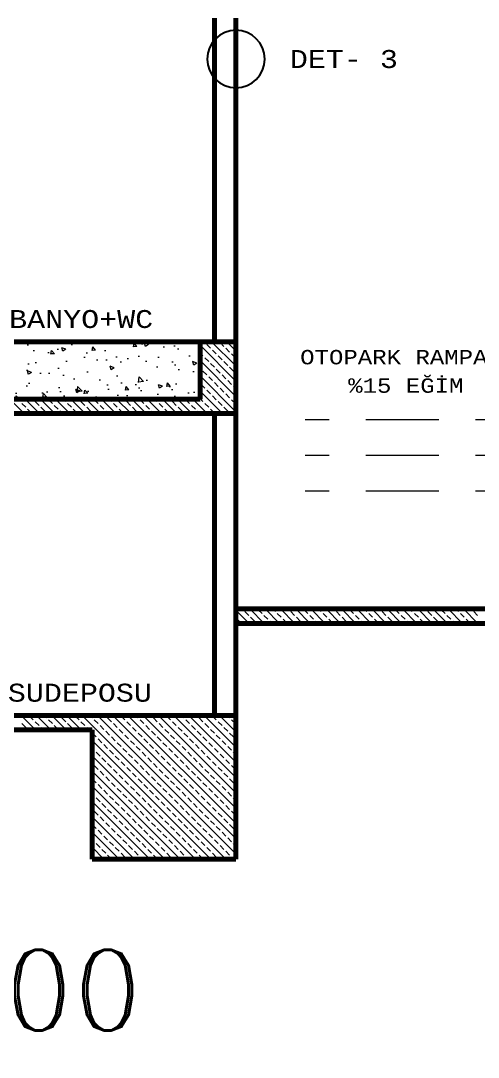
# Model space of a CAD drawing. Header units: millimetres. Extents: x 35860 to 71103, y -11298 to -8385.
# Drawn here: x 66721 to 66800.6, y -9755 to -9574.6 of the extents above; entities that cross this region are included whole.
import ezdxf
from ezdxf.enums import TextEntityAlignment as Align

# ---------------------------------------------------------------- set-up
doc = ezdxf.new("R2010")
doc.units = ezdxf.units.MM
doc.header["$MEASUREMENT"] = 0
doc.linetypes.add('ÇİZGİ NOKTA3', pattern=[19.05, 12.7, -6.35])
doc.layers.get('0').update_dxf_attribs({"lineweight": 15})
for name, color, linetype, lineweight in [('02', 2, 'Continuous', 20), ('03_Yazı', 1, 'Continuous', 30), ('07', 3, 'Continuous', 70)]:
    doc.layers.add(name, color=color, linetype=linetype, lineweight=lineweight)
doc.styles.add('C', font='')
doc.styles.add('ROMANC', font='romanc', dxfattribs={"height": 0.11})
doc.styles.get('C').set_extended_font_data('Courier New Tur')

# ---------------------------------------------------------------- blocks, each defined once
blk = doc.blocks.new('DET_NO')
at = {"layer": '03_Yazı'}
blk.add_circle((0, 0), 20, dxfattribs=at)
at = {"layer": '03_Yazı', "style": 'C'}
blk.add_attdef('DET-1', text='', height=12.5, dxfattribs=at).set_placement((-30, 0), align=Align.MIDDLE_RIGHT)

msp = doc.modelspace()

# ---------------------------------------------------------------- hatches: boundary and pattern name
h = msp.add_hatch()
h.set_pattern_fill('AR-CONC', color=256, style=0)
h.set_pattern_definition([(130, (78945.861, -7164.8543), (-7.1726018, -0.6275213), [0.75, -8.25]), (185, (78945.861, -7164.854), (1.3875133, 7.5219213), [0.6, -6.6]), (79.5486, (78945.263, -7164.9066), (-5.785094, 6.8943954), [0.637402, -7.011421]), (133.8158, (78945.861, -7162.854), (-10.6724105, -1.65519), [1.125, -12.375]), (83.3644, (78944.971, -7162.992), (-9.346627, 9.741179), [0.956103, -10.51713]), (188.8158, (78945.861, -7162.854), (-9.346619, 9.741186), [0.9, -9.9]), (159, (78944.861, -7163.3543), (-5.9690705, -4.026189), [0.75, -8.25]), (214, (78944.861, -7163.354), (-2.4331533, 7.2515005), [0.6, -6.6]), (108.5486, (78944.3634, -7163.69), (-8.4022263, 3.225305), [0.637402, -7.011421]), (142.5, (78945.8608, -7164.8543), (-0.12159855, 3.32893854), [0, -6.52, 0, -6.7, 0, -6.625]), (172.5, (78945.861, -7164.8543), (-2.6306954, 3.9441171), [0, -3.82, 0, -6.37, 0, -2.525]), (212.5, (78948.0908, -7164.8543), (-5.33822436, -0.2255487), [0, -2.5, 0, -7.8, 0, -10.35]), (222.5, (78949.091, -7164.8543), (-5.8318617, 1.0010498), [0, -3.25, 0, -5.18, 0, -7.35])])
h.paths.add_polyline_path([(66709.72, -9561.73), (66709.72, -9571.73), (66752.22, -9571.73), (66752.22, -9561.73)])
h.paths.add_polyline_path([(66752.22, -9640.48), (66752.22, -9630.48), (66709.72, -9630.48), (66709.72, -9640.48)])

# ---------------------------------------------------------------- linework, layer by layer
for p, q in [((66753.06, -9630.63), (66752.91, -9630.48)), ((66758.47, -9634.71), (66754.23, -9630.48)), ((66758.47, -9632.06), (66756.89, -9630.48)), ((66758.47, -9630.73), (66758.21, -9630.48)), ((66758.47, -9637.36), (66752.22, -9631.11)), ((66754.06, -9631.63), (66753.39, -9630.96)), ((66755.05, -9632.62), (66754.39, -9631.96)), ((66756.38, -9631.29), (66755.71, -9630.63)), ((66757.37, -9632.29), (66756.71, -9631.63)), ((66752.73, -9632.95), (66752.22, -9632.44)), ((66758.47, -9640.02), (66752.22, -9633.77)), ((66753.73, -9633.95), (66753.06, -9633.28)), ((66756.05, -9633.61), (66755.38, -9632.95)), ((66757.04, -9634.61), (66756.38, -9633.95)), ((66758.37, -9633.28), (66757.7, -9632.62)), ((66752.4, -9635.27), (66752.22, -9635.09)), ((66753.39, -9636.27), (66752.73, -9635.6)), ((66754.72, -9634.94), (66754.06, -9634.28)), ((66755.71, -9635.94), (66755.05, -9635.27)), ((66758.04, -9635.6), (66757.37, -9634.94)), ((66758.47, -9636.04), (66758.37, -9635.94)), ((66758.47, -9642.67), (66752.22, -9636.42)), ((66754.39, -9637.26), (66753.73, -9636.6)), ((66755.38, -9638.26), (66754.72, -9637.59)), ((66756.71, -9636.93), (66756.05, -9636.27)), ((66757.7, -9637.92), (66757.04, -9637.26)), ((66756.13, -9642.98), (66752.22, -9639.07)), ((66753.06, -9638.59), (66752.4, -9637.92)), ((66754.06, -9639.58), (66753.39, -9638.92)), ((66756.38, -9639.25), (66755.71, -9638.59)), ((66758.47, -9638.69), (66758.04, -9638.26)), ((66721.66, -9642.98), (66719.16, -9640.48)), ((66721.91, -9641.9), (66721.24, -9641.24)), ((66724.31, -9642.98), (66721.81, -9640.48)), ((66723.23, -9640.58), (66723.13, -9640.48)), ((66724.23, -9641.57), (66723.56, -9640.91)), ((66726.96, -9642.98), (66724.46, -9640.48)), ((66726.55, -9641.24), (66725.88, -9640.58)), ((66729.61, -9642.98), (66727.11, -9640.48)), ((66728.87, -9640.91), (66728.44, -9640.48)), ((66729.86, -9641.9), (66729.2, -9641.24)), ((66732.26, -9642.98), (66729.76, -9640.48)), ((66731.19, -9640.58), (66731.09, -9640.48)), ((66732.18, -9641.57), (66731.52, -9640.91)), ((66734.91, -9642.98), (66732.41, -9640.48)), ((66734.5, -9641.24), (66733.84, -9640.58)), ((66737.57, -9642.98), (66735.07, -9640.48)), ((66736.82, -9640.91), (66736.39, -9640.48)), ((66737.82, -9641.9), (66737.15, -9641.24)), ((66740.22, -9642.98), (66737.72, -9640.48)), ((66739.14, -9640.58), (66739.04, -9640.48)), ((66740.14, -9641.57), (66739.47, -9640.91)), ((66742.87, -9642.98), (66740.37, -9640.48)), ((66742.46, -9641.24), (66741.79, -9640.58)), ((66745.52, -9642.98), (66743.02, -9640.48)), ((66744.78, -9640.91), (66744.35, -9640.48)), ((66745.77, -9641.9), (66745.11, -9641.24)), ((66748.17, -9642.98), (66745.67, -9640.48)), ((66747.1, -9640.58), (66747, -9640.48)), ((66748.09, -9641.57), (66747.43, -9640.91)), ((66750.82, -9642.98), (66748.32, -9640.48)), ((66750.41, -9641.24), (66749.75, -9640.58)), ((66753.48, -9642.98), (66750.98, -9640.48)), ((66752.73, -9640.91), (66752.22, -9640.39)), ((66753.73, -9641.9), (66753.06, -9641.24)), ((66755.05, -9640.58), (66754.39, -9639.91)), ((66756.05, -9641.57), (66755.38, -9640.91)), ((66757.37, -9640.24), (66756.71, -9639.58)), ((66758.37, -9641.24), (66757.7, -9640.58)), ((66758.47, -9640.49), (66758.37, -9640.38)), ((66722.9, -9642.9), (66722.24, -9642.23)), ((66725.22, -9642.56), (66724.56, -9641.9)), ((66725.63, -9642.98), (66725.55, -9642.9)), ((66727.54, -9642.23), (66726.88, -9641.57)), ((66728.28, -9642.98), (66727.87, -9642.56)), ((66730.86, -9642.9), (66730.19, -9642.23)), ((66733.18, -9642.56), (66732.51, -9641.9)), ((66733.59, -9642.98), (66733.51, -9642.9)), ((66735.5, -9642.23), (66734.83, -9641.57)), ((66736.24, -9642.98), (66735.83, -9642.56)), ((66738.81, -9642.9), (66738.15, -9642.23)), ((66741.13, -9642.56), (66740.47, -9641.9)), ((66741.54, -9642.98), (66741.46, -9642.9)), ((66743.45, -9642.23), (66742.79, -9641.57)), ((66744.19, -9642.98), (66743.78, -9642.56)), ((66746.77, -9642.9), (66746.1, -9642.23)), ((66749.09, -9642.56), (66748.42, -9641.9)), ((66749.5, -9642.98), (66749.42, -9642.9)), ((66751.41, -9642.23), (66750.74, -9641.57)), ((66752.15, -9642.98), (66751.74, -9642.56)), ((66754.72, -9642.9), (66754.06, -9642.23)), ((66757.04, -9642.56), (66756.38, -9641.9)), ((66760.75, -9679.48), (66758.47, -9677.2)), ((66759.69, -9677.1), (66759.57, -9676.98)), ((66763.4, -9679.48), (66760.9, -9676.98)), ((66763.01, -9677.76), (66762.34, -9677.1)), ((66766.05, -9679.48), (66763.55, -9676.98)), ((66765.33, -9677.43), (66764.87, -9676.98)), ((66768.7, -9679.48), (66766.2, -9676.98)), ((66767.65, -9677.1), (66767.53, -9676.98)), ((66771.35, -9679.48), (66768.85, -9676.98)), ((66770.96, -9677.76), (66770.3, -9677.1)), ((66774, -9679.48), (66771.5, -9676.98)), ((66773.28, -9677.43), (66772.83, -9676.98)), ((66776.66, -9679.48), (66774.16, -9676.98)), ((66775.6, -9677.1), (66775.48, -9676.98)), ((66779.31, -9679.48), (66776.81, -9676.98)), ((66778.92, -9677.76), (66778.25, -9677.1)), ((66781.96, -9679.48), (66779.46, -9676.98)), ((66781.24, -9677.43), (66780.78, -9676.98)), ((66784.61, -9679.48), (66782.11, -9676.98)), ((66783.56, -9677.1), (66783.44, -9676.98)), ((66787.26, -9679.48), (66784.76, -9676.98)), ((66786.87, -9677.76), (66786.21, -9677.1)), ((66789.91, -9679.48), (66787.41, -9676.98)), ((66789.19, -9677.43), (66788.74, -9676.98)), ((66792.57, -9679.48), (66790.07, -9676.98)), ((66791.51, -9677.1), (66791.39, -9676.98)), ((66795.22, -9679.48), (66792.72, -9676.98)), ((66794.83, -9677.76), (66794.16, -9677.1)), ((66797.87, -9679.48), (66795.37, -9676.98)), ((66797.15, -9677.43), (66796.69, -9676.98)), ((66800.52, -9679.48), (66798.02, -9676.98)), ((66799.47, -9677.1), (66799.35, -9676.98)), ((66759.36, -9679.42), (66758.7, -9678.75)), ((66760.69, -9678.09), (66760.02, -9677.43)), ((66761.68, -9679.09), (66761.02, -9678.42)), ((66764, -9678.75), (66763.34, -9678.09)), ((66764.72, -9679.48), (66764.33, -9679.09)), ((66766.32, -9678.42), (66765.66, -9677.76)), ((66767.32, -9679.42), (66766.65, -9678.75)), ((66768.64, -9678.09), (66767.98, -9677.43)), ((66769.64, -9679.09), (66768.97, -9678.42)), ((66771.96, -9678.75), (66771.29, -9678.09)), ((66772.68, -9679.48), (66772.29, -9679.09)), ((66774.28, -9678.42), (66773.61, -9677.76)), ((66775.27, -9679.42), (66774.61, -9678.75)), ((66776.6, -9678.09), (66775.93, -9677.43)), ((66777.59, -9679.09), (66776.93, -9678.42)), ((66779.91, -9678.75), (66779.25, -9678.09)), ((66780.63, -9679.48), (66780.24, -9679.09)), ((66782.23, -9678.42), (66781.57, -9677.76)), ((66783.23, -9679.42), (66782.56, -9678.75)), ((66784.55, -9678.09), (66783.89, -9677.43)), ((66785.55, -9679.09), (66784.88, -9678.42)), ((66787.87, -9678.75), (66787.2, -9678.09)), ((66788.59, -9679.48), (66788.2, -9679.09)), ((66790.19, -9678.42), (66789.52, -9677.76)), ((66791.18, -9679.42), (66790.52, -9678.75)), ((66792.51, -9678.09), (66791.84, -9677.43)), ((66793.5, -9679.09), (66792.84, -9678.42)), ((66795.82, -9678.75), (66795.16, -9678.09)), ((66796.54, -9679.48), (66796.15, -9679.09)), ((66798.14, -9678.42), (66797.48, -9677.76)), ((66799.14, -9679.42), (66798.47, -9678.75)), ((66800.46, -9678.09), (66799.8, -9677.43)), ((66762.07, -9679.48), (66762.01, -9679.42)), ((66770.03, -9679.48), (66769.97, -9679.42)), ((66777.98, -9679.48), (66777.92, -9679.42)), ((66785.94, -9679.48), (66785.88, -9679.42)), ((66793.89, -9679.48), (66793.83, -9679.42)), ((66723.62, -9697.98), (66721.12, -9695.48)), ((66721.91, -9697.59), (66721.24, -9696.92)), ((66723.23, -9696.26), (66722.57, -9695.6)), ((66724.23, -9697.25), (66723.56, -9696.59)), ((66726.27, -9697.98), (66723.77, -9695.48)), ((66725.55, -9695.93), (66725.1, -9695.48)), ((66726.55, -9696.92), (66725.88, -9696.26)), ((66728.93, -9697.98), (66726.43, -9695.48)), ((66727.87, -9695.6), (66727.75, -9695.48)), ((66728.87, -9696.59), (66728.2, -9695.93)), ((66731.58, -9697.98), (66729.08, -9695.48)), ((66729.86, -9697.59), (66729.2, -9696.92)), ((66731.19, -9696.26), (66730.52, -9695.6)), ((66732.18, -9697.25), (66731.52, -9696.59)), ((66756.73, -9720.48), (66731.73, -9695.48)), ((66733.51, -9695.93), (66733.05, -9695.48)), ((66734.5, -9696.92), (66733.84, -9696.26)), ((66758.47, -9719.56), (66734.38, -9695.48)), ((66735.83, -9695.6), (66735.71, -9695.48)), ((66736.82, -9696.59), (66736.16, -9695.93)), ((66758.47, -9716.91), (66737.03, -9695.48)), ((66737.82, -9697.59), (66737.15, -9696.92)), ((66739.14, -9696.26), (66738.48, -9695.6)), ((66740.14, -9697.25), (66739.47, -9696.59)), ((66758.47, -9714.26), (66739.68, -9695.48)), ((66741.46, -9695.93), (66741.01, -9695.48)), ((66742.46, -9696.92), (66741.79, -9696.26)), ((66758.47, -9711.61), (66742.34, -9695.48)), ((66743.78, -9695.6), (66743.66, -9695.48)), ((66744.78, -9696.59), (66744.11, -9695.93)), ((66758.47, -9708.96), (66744.99, -9695.48)), ((66745.77, -9697.59), (66745.11, -9696.92)), ((66747.1, -9696.26), (66746.43, -9695.6)), ((66748.09, -9697.25), (66747.43, -9696.59)), ((66758.47, -9706.31), (66747.64, -9695.48)), ((66749.42, -9695.93), (66748.96, -9695.48)), ((66750.41, -9696.92), (66749.75, -9696.26)), ((66758.47, -9703.65), (66750.29, -9695.48)), ((66751.74, -9695.6), (66751.62, -9695.48)), ((66752.73, -9696.59), (66752.07, -9695.93)), ((66758.47, -9701), (66752.94, -9695.48)), ((66753.73, -9697.59), (66753.06, -9696.92)), ((66755.05, -9696.26), (66754.39, -9695.6)), ((66756.05, -9697.25), (66755.38, -9696.59)), ((66758.47, -9698.35), (66755.59, -9695.48)), ((66757.37, -9695.93), (66756.92, -9695.48)), ((66758.37, -9696.92), (66757.7, -9696.26)), ((66722.3, -9697.98), (66722.24, -9697.92)), ((66724.95, -9697.98), (66724.56, -9697.59)), ((66727.54, -9697.92), (66726.88, -9697.25)), ((66730.25, -9697.98), (66730.19, -9697.92)), ((66732.9, -9697.98), (66732.51, -9697.59)), ((66734.17, -9699.24), (66733.51, -9698.58)), ((66735.5, -9697.92), (66734.83, -9697.25)), ((66736.49, -9698.91), (66735.83, -9698.25)), ((66738.81, -9698.58), (66738.15, -9697.92)), ((66739.8, -9699.57), (66739.14, -9698.91)), ((66741.13, -9698.25), (66740.47, -9697.59)), ((66742.13, -9699.24), (66741.46, -9698.58)), ((66743.45, -9697.92), (66742.79, -9697.25)), ((66744.45, -9698.91), (66743.78, -9698.25)), ((66746.77, -9698.58), (66746.1, -9697.92)), ((66747.76, -9699.57), (66747.1, -9698.91)), ((66749.09, -9698.25), (66748.42, -9697.59)), ((66750.08, -9699.24), (66749.42, -9698.58)), ((66751.41, -9697.92), (66750.74, -9697.25)), ((66752.4, -9698.91), (66751.74, -9698.25)), ((66754.72, -9698.58), (66754.06, -9697.92)), ((66755.71, -9699.57), (66755.05, -9698.91)), ((66757.04, -9698.25), (66756.38, -9697.59)), ((66758.04, -9699.24), (66757.37, -9698.58)), ((66754.08, -9720.48), (66733.47, -9699.87)), ((66735.16, -9700.24), (66734.5, -9699.57)), ((66736.16, -9701.23), (66735.5, -9700.57)), ((66737.48, -9699.91), (66736.82, -9699.24)), ((66738.48, -9700.9), (66737.82, -9700.24)), ((66740.8, -9700.57), (66740.14, -9699.91)), ((66743.12, -9700.24), (66742.46, -9699.57)), ((66744.11, -9701.23), (66743.45, -9700.57)), ((66745.44, -9699.91), (66744.78, -9699.24)), ((66746.43, -9700.9), (66745.77, -9700.24)), ((66748.75, -9700.57), (66748.09, -9699.91)), ((66751.07, -9700.24), (66750.41, -9699.57)), ((66752.07, -9701.23), (66751.41, -9700.57)), ((66753.39, -9699.91), (66752.73, -9699.24)), ((66754.39, -9700.9), (66753.73, -9700.24)), ((66756.71, -9700.57), (66756.05, -9699.91)), ((66733.84, -9701.56), (66733.47, -9701.19)), ((66751.43, -9720.48), (66733.47, -9702.52)), ((66734.83, -9702.56), (66734.17, -9701.89)), ((66737.15, -9702.23), (66736.49, -9701.56)), ((66738.15, -9703.22), (66737.48, -9702.56)), ((66739.47, -9701.89), (66738.81, -9701.23)), ((66740.47, -9702.89), (66739.8, -9702.23)), ((66741.79, -9701.56), (66741.13, -9700.9)), ((66742.79, -9702.56), (66742.13, -9701.89)), ((66745.11, -9702.23), (66744.45, -9701.56)), ((66746.1, -9703.22), (66745.44, -9702.56)), ((66747.43, -9701.89), (66746.77, -9701.23)), ((66748.42, -9702.89), (66747.76, -9702.23)), ((66749.75, -9701.56), (66749.09, -9700.9)), ((66750.74, -9702.56), (66750.08, -9701.89)), ((66753.06, -9702.23), (66752.4, -9701.56)), ((66754.06, -9703.22), (66753.39, -9702.56)), ((66755.38, -9701.89), (66754.72, -9701.23)), ((66756.38, -9702.89), (66755.71, -9702.23)), ((66757.7, -9701.56), (66757.04, -9700.9)), ((66758.47, -9702.33), (66758.04, -9701.89)), ((66733.51, -9703.88), (66733.47, -9703.85)), ((66734.5, -9704.88), (66733.84, -9704.22)), ((66735.83, -9703.55), (66735.16, -9702.89)), ((66736.82, -9704.55), (66736.16, -9703.88)), ((66739.14, -9704.22), (66738.48, -9703.55)), ((66741.46, -9703.88), (66740.8, -9703.22)), ((66742.46, -9704.88), (66741.79, -9704.22)), ((66743.78, -9703.55), (66743.12, -9702.89)), ((66744.78, -9704.55), (66744.11, -9703.88)), ((66747.1, -9704.22), (66746.43, -9703.55)), ((66749.42, -9703.88), (66748.75, -9703.22)), ((66750.41, -9704.88), (66749.75, -9704.22)), ((66751.74, -9703.55), (66751.07, -9702.89)), ((66752.73, -9704.55), (66752.07, -9703.88)), ((66755.05, -9704.22), (66754.39, -9703.55)), ((66757.37, -9703.88), (66756.71, -9703.22)), ((66758.37, -9704.88), (66757.7, -9704.22)), ((66748.77, -9720.48), (66733.47, -9705.17)), ((66735.5, -9705.87), (66734.83, -9705.21)), ((66736.49, -9706.87), (66735.83, -9706.2)), ((66737.82, -9705.54), (66737.15, -9704.88)), ((66738.81, -9706.54), (66738.15, -9705.87)), ((66740.14, -9705.21), (66739.47, -9704.55)), ((66741.13, -9706.2), (66740.47, -9705.54)), ((66743.45, -9705.87), (66742.79, -9705.21)), ((66744.45, -9706.87), (66743.78, -9706.2)), ((66745.77, -9705.54), (66745.11, -9704.88)), ((66746.77, -9706.54), (66746.1, -9705.87)), ((66748.09, -9705.21), (66747.43, -9704.55)), ((66749.09, -9706.2), (66748.42, -9705.54)), ((66751.41, -9705.87), (66750.74, -9705.21)), ((66752.4, -9706.87), (66751.74, -9706.2)), ((66753.73, -9705.54), (66753.06, -9704.88)), ((66754.72, -9706.54), (66754.06, -9705.87)), ((66756.05, -9705.21), (66755.38, -9704.55)), ((66757.04, -9706.2), (66756.38, -9705.54)), ((66746.12, -9720.48), (66733.47, -9707.82)), ((66734.17, -9707.2), (66733.51, -9706.54)), ((66735.16, -9708.19), (66734.5, -9707.53)), ((66737.48, -9707.86), (66736.82, -9707.2)), ((66739.8, -9707.53), (66739.14, -9706.87)), ((66740.8, -9708.52), (66740.14, -9707.86)), ((66742.13, -9707.2), (66741.46, -9706.54)), ((66743.12, -9708.19), (66742.46, -9707.53)), ((66745.44, -9707.86), (66744.78, -9707.2)), ((66747.76, -9707.53), (66747.1, -9706.87)), ((66748.75, -9708.52), (66748.09, -9707.86)), ((66750.08, -9707.2), (66749.42, -9706.54)), ((66751.07, -9708.19), (66750.41, -9707.53)), ((66753.39, -9707.86), (66752.73, -9707.2)), ((66755.71, -9707.53), (66755.05, -9706.87)), ((66756.71, -9708.52), (66756.05, -9707.86)), ((66758.04, -9707.2), (66757.37, -9706.54)), ((66758.47, -9707.63), (66758.37, -9707.53)), ((66733.84, -9709.52), (66733.47, -9709.15)), ((66734.83, -9710.51), (66734.17, -9709.85)), ((66736.16, -9709.19), (66735.5, -9708.52)), ((66737.15, -9710.18), (66736.49, -9709.52)), ((66738.48, -9708.86), (66737.82, -9708.19)), ((66739.47, -9709.85), (66738.81, -9709.19)), ((66741.79, -9709.52), (66741.13, -9708.86)), ((66742.79, -9710.51), (66742.13, -9709.85)), ((66744.11, -9709.19), (66743.45, -9708.52)), ((66745.11, -9710.18), (66744.45, -9709.52)), ((66746.43, -9708.86), (66745.77, -9708.19)), ((66747.43, -9709.85), (66746.77, -9709.19)), ((66749.75, -9709.52), (66749.09, -9708.86)), ((66750.74, -9710.51), (66750.08, -9709.85)), ((66752.07, -9709.19), (66751.41, -9708.52)), ((66753.06, -9710.18), (66752.4, -9709.52)), ((66754.39, -9708.86), (66753.73, -9708.19)), ((66755.38, -9709.85), (66754.72, -9709.19)), ((66757.7, -9709.52), (66757.04, -9708.86)), ((66758.47, -9710.28), (66758.04, -9709.85)), ((66743.47, -9720.48), (66733.47, -9710.47)), ((66735.83, -9711.51), (66735.16, -9710.84)), ((66738.15, -9711.18), (66737.48, -9710.51)), ((66739.14, -9712.17), (66738.48, -9711.51)), ((66740.47, -9710.84), (66739.8, -9710.18)), ((66741.46, -9711.84), (66740.8, -9711.18)), ((66743.78, -9711.51), (66743.12, -9710.84)), ((66746.1, -9711.18), (66745.44, -9710.51)), ((66747.1, -9712.17), (66746.43, -9711.51)), ((66748.42, -9710.84), (66747.76, -9710.18)), ((66749.42, -9711.84), (66748.75, -9711.18)), ((66751.74, -9711.51), (66751.07, -9710.84)), ((66754.06, -9711.18), (66753.39, -9710.51)), ((66755.05, -9712.17), (66754.39, -9711.51)), ((66756.38, -9710.84), (66755.71, -9710.18)), ((66757.37, -9711.84), (66756.71, -9711.18)), ((66733.51, -9711.84), (66733.47, -9711.8)), ((66740.82, -9720.48), (66733.47, -9713.13)), ((66734.5, -9712.83), (66733.84, -9712.17)), ((66735.5, -9713.83), (66734.83, -9713.16)), ((66736.82, -9712.5), (66736.16, -9711.84)), ((66737.82, -9713.5), (66737.15, -9712.83)), ((66740.14, -9713.16), (66739.47, -9712.5)), ((66742.46, -9712.83), (66741.79, -9712.17)), ((66743.45, -9713.83), (66742.79, -9713.16)), ((66744.78, -9712.5), (66744.11, -9711.84)), ((66745.77, -9713.5), (66745.11, -9712.83)), ((66748.09, -9713.16), (66747.43, -9712.5)), ((66750.41, -9712.83), (66749.75, -9712.17)), ((66751.41, -9713.83), (66750.74, -9713.16)), ((66752.73, -9712.5), (66752.07, -9711.84)), ((66753.73, -9713.5), (66753.06, -9712.83)), ((66756.05, -9713.16), (66755.38, -9712.5)), ((66758.37, -9712.83), (66757.7, -9712.17)), ((66734.17, -9715.15), (66733.51, -9714.49)), ((66736.49, -9714.82), (66735.83, -9714.16)), ((66737.48, -9715.82), (66736.82, -9715.15)), ((66738.81, -9714.49), (66738.15, -9713.83)), ((66739.8, -9715.48), (66739.14, -9714.82)), ((66741.13, -9714.16), (66740.47, -9713.5)), ((66742.13, -9715.15), (66741.46, -9714.49)), ((66744.45, -9714.82), (66743.78, -9714.16)), ((66745.44, -9715.82), (66744.78, -9715.15)), ((66746.77, -9714.49), (66746.1, -9713.83)), ((66747.76, -9715.48), (66747.1, -9714.82)), ((66749.09, -9714.16), (66748.42, -9713.5)), ((66750.08, -9715.15), (66749.42, -9714.49)), ((66752.4, -9714.82), (66751.74, -9714.16)), ((66753.39, -9715.82), (66752.73, -9715.15)), ((66754.72, -9714.49), (66754.06, -9713.83)), ((66755.71, -9715.48), (66755.05, -9714.82)), ((66757.04, -9714.16), (66756.38, -9713.5)), ((66758.04, -9715.15), (66757.37, -9714.49)), ((66738.17, -9720.48), (66733.47, -9715.78)), ((66735.16, -9716.15), (66734.5, -9715.48)), ((66736.16, -9717.14), (66735.5, -9716.48)), ((66738.48, -9716.81), (66737.82, -9716.15)), ((66740.8, -9716.48), (66740.14, -9715.82)), ((66741.79, -9717.47), (66741.13, -9716.81)), ((66743.12, -9716.15), (66742.46, -9715.48)), ((66744.11, -9717.14), (66743.45, -9716.48)), ((66746.43, -9716.81), (66745.77, -9716.15)), ((66748.75, -9716.48), (66748.09, -9715.82)), ((66749.75, -9717.47), (66749.09, -9716.81)), ((66751.07, -9716.15), (66750.41, -9715.48)), ((66752.07, -9717.14), (66751.41, -9716.48)), ((66754.39, -9716.81), (66753.73, -9716.15)), ((66756.71, -9716.48), (66756.05, -9715.82)), ((66757.7, -9717.47), (66757.04, -9716.81)), ((66758.47, -9715.59), (66758.37, -9715.48)), ((66733.84, -9717.47), (66733.47, -9717.1)), ((66735.52, -9720.48), (66733.47, -9718.43)), ((66734.83, -9718.47), (66734.17, -9717.8)), ((66735.83, -9719.46), (66735.16, -9718.8)), ((66737.15, -9718.14), (66736.49, -9717.47)), ((66738.15, -9719.13), (66737.48, -9718.47)), ((66739.47, -9717.8), (66738.81, -9717.14)), ((66740.47, -9718.8), (66739.8, -9718.14)), ((66742.79, -9718.47), (66742.13, -9717.8)), ((66743.78, -9719.46), (66743.12, -9718.8)), ((66745.11, -9718.14), (66744.45, -9717.47)), ((66746.1, -9719.13), (66745.44, -9718.47)), ((66747.43, -9717.8), (66746.77, -9717.14)), ((66748.42, -9718.8), (66747.76, -9718.14)), ((66750.74, -9718.47), (66750.08, -9717.8)), ((66751.74, -9719.46), (66751.07, -9718.8)), ((66753.06, -9718.14), (66752.4, -9717.47)), ((66754.06, -9719.13), (66753.39, -9718.47)), ((66755.38, -9717.8), (66754.72, -9717.14)), ((66756.38, -9718.8), (66755.71, -9718.14)), ((66758.47, -9718.24), (66758.04, -9717.8)), ((66733.51, -9719.79), (66733.47, -9719.76)), ((66734.19, -9720.48), (66733.84, -9720.13)), ((66736.82, -9720.46), (66736.16, -9719.79)), ((66739.14, -9720.13), (66738.48, -9719.46)), ((66739.49, -9720.48), (66739.47, -9720.46)), ((66741.46, -9719.79), (66740.8, -9719.13)), ((66742.14, -9720.48), (66741.79, -9720.13)), ((66744.78, -9720.46), (66744.11, -9719.79)), ((66747.1, -9720.13), (66746.43, -9719.46)), ((66747.45, -9720.48), (66747.43, -9720.46)), ((66749.42, -9719.79), (66748.75, -9719.13)), ((66750.1, -9720.48), (66749.75, -9720.13)), ((66752.73, -9720.46), (66752.07, -9719.79)), ((66755.05, -9720.13), (66754.39, -9719.46)), ((66755.4, -9720.48), (66755.38, -9720.46)), ((66757.37, -9719.79), (66756.71, -9719.13)), ((66758.05, -9720.48), (66757.7, -9720.13))]:
    msp.add_line(p, q)
at = {"layer": '02', "linetype": 'ÇİZGİ NOKTA3'}
for p, q in [((66812.8, -9644.07), (66770.49, -9644.07)), ((66812.8, -9650.27), (66770.49, -9650.27)), ((66812.8, -9656.47), (66770.49, -9656.47))]:
    msp.add_line(p, q, dxfattribs=at)
at = {"layer": '07'}
for p, q in [((66754.72, -9574.23), (66754.72, -9630.48)), ((66758.47, -9574.23), (66758.47, -9630.48)), ((66752.22, -9630.48), (66709.72, -9630.48)), ((66758.47, -9630.48), (66752.22, -9630.48)), ((66752.22, -9630.48), (66752.22, -9640.48)), ((66758.47, -9640.48), (66758.47, -9630.48)), ((66752.22, -9640.48), (66709.72, -9640.48)), ((66758.47, -9640.48), (66758.47, -9697.98)), ((66752.22, -9642.98), (66709.72, -9642.98)), ((66752.22, -9642.98), (66758.47, -9642.98)), ((66754.72, -9642.98), (66754.72, -9695.48)), ((66833.47, -9676.98), (66758.47, -9676.98)), ((66808.47, -9679.48), (66758.47, -9679.48)), ((66758.47, -9695.48), (66533.47, -9695.48)), ((66733.47, -9697.98), (66719.25, -9697.98)), ((66733.47, -9697.98), (66733.47, -9720.48)), ((66758.47, -9697.98), (66758.47, -9720.48)), ((66758.47, -9720.48), (66733.47, -9720.48))]:
    msp.add_line(p, q, dxfattribs=at)

# ---------------------------------------------------------------- block references
at = {"layer": '03_Yazı'}
ref = msp.add_blockref('DET_NO', (66758.47, -9581.31), dxfattribs=dict(at, xscale=-0.25, yscale=0.25, zscale=0.25))
ref.add_attrib('DET-1', 'DET- 3', dxfattribs={"height": 3.125, "style": 'C'}).set_placement((66786.63, -9581.31), align=Align.MIDDLE_RIGHT)

# ---------------------------------------------------------------- texts
for s, height, style, p in [('OTOPARK RAMPASI', 2.5, 'C', (66769.63, -9634.42)), ('%15 EĞİM', 2.5, 'C', (66777.98, -9639.37)), ('A-A KESITI Ö:1/200', 14, 'ROMANC', (66541.78, -9750.3))]:
    msp.add_text(s, height=height, dxfattribs=dict(at, style=style)).set_placement(p)
at = {"layer": '03_Yazı', "style": 'C'}
for tag, p in [('BANYO+WC', (66731.55, -9626.54)), ('SUDEPOSU', (66731.33, -9691.54))]:
    msp.add_attdef(tag, text='A:10.00m2', height=3.125, dxfattribs=at).set_placement(p, align=Align.MIDDLE_CENTER)

doc.saveas('drawing.dxf')
